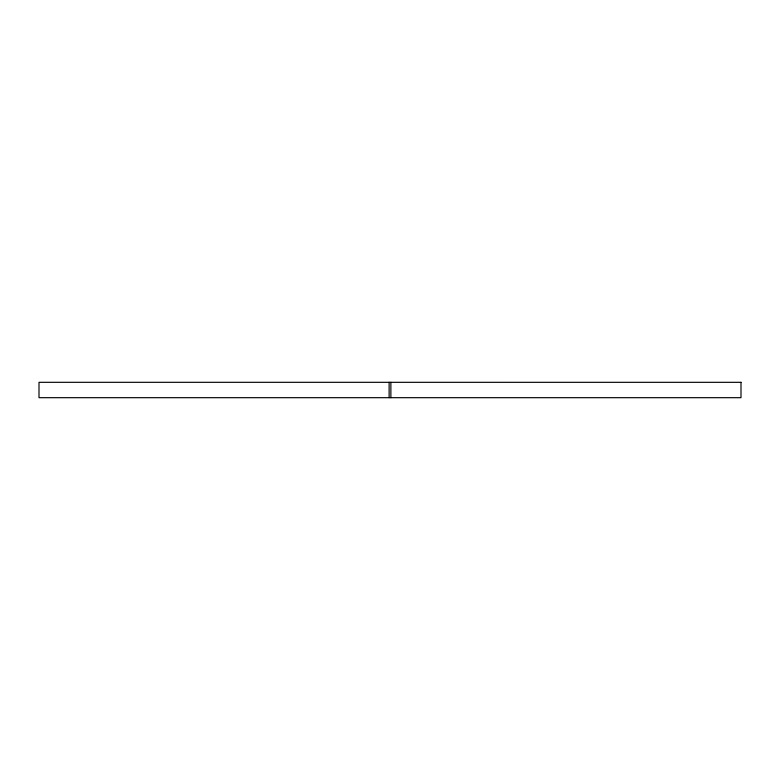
<?xml version="1.0" encoding="UTF-8"?>
<svg xmlns="http://www.w3.org/2000/svg" width="780" height="780" viewBox="0 0 780 780"><rect width="100%" height="100%" fill="white"/><g stroke="black" fill="none" stroke-linecap="round" stroke-linejoin="round"><path stroke-width="1.17" d="M390.877 382.317L390.877 397.673M389.123 382.317L389.123 397.673M741 382.327L39 382.317L39 397.683L741 397.683L741 382.317"/></g></svg>
